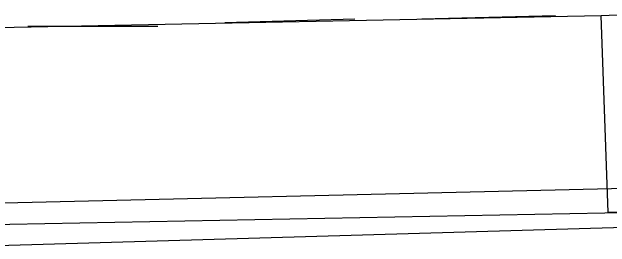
# Model space of a CAD drawing. Header units: feet. Extents: x -84 to 198, y -22 to 181.
# Drawn here: x 64.873 to 67.14, y 9.82 to 10.711 of the extents above; entities that cross this region are included whole.
import ezdxf

# ---------------------------------------------------------------- set-up
doc = ezdxf.new("R2010")
doc.units = ezdxf.units.FT
doc.layers.add('A-LINEA', color=7, linetype='CONTINUOUS')

msp = doc.modelspace()

# ---------------------------------------------------------------- linework, layer by layer
at = {"layer": 'A-LINEA'}
for p, q in [((64.4267, 10.6444), (67.1067, 10.6978)), ((65.68, 10.6711), (66.1733, 10.6844)), ((66.4267, 10.6844), (66.9333, 10.6978)), ((64.9333, 10.6578), (65.4267, 10.6578)), ((64.622, 9.8196), (68.1051, 9.9224))]:
    msp.add_line(p, q, dxfattribs=at)
for points in [[(67.4667, 9.9644), (67.32, 9.9511), (67.32, 9.8711), (67.28, 9.8711), (67.28, 9.9511), (67.1333, 9.9511), (67.1067, 10.6978), (67.44, 10.7111), (67.4667, 9.9644)], [(64.4667, 9.9778), (67.2533, 10.0444), (67.2533, 9.9511), (64.4667, 9.8978), (64.4667, 9.9778)]]:
    msp.add_lwpolyline(points, dxfattribs=at)

doc.saveas('drawing.dxf')
